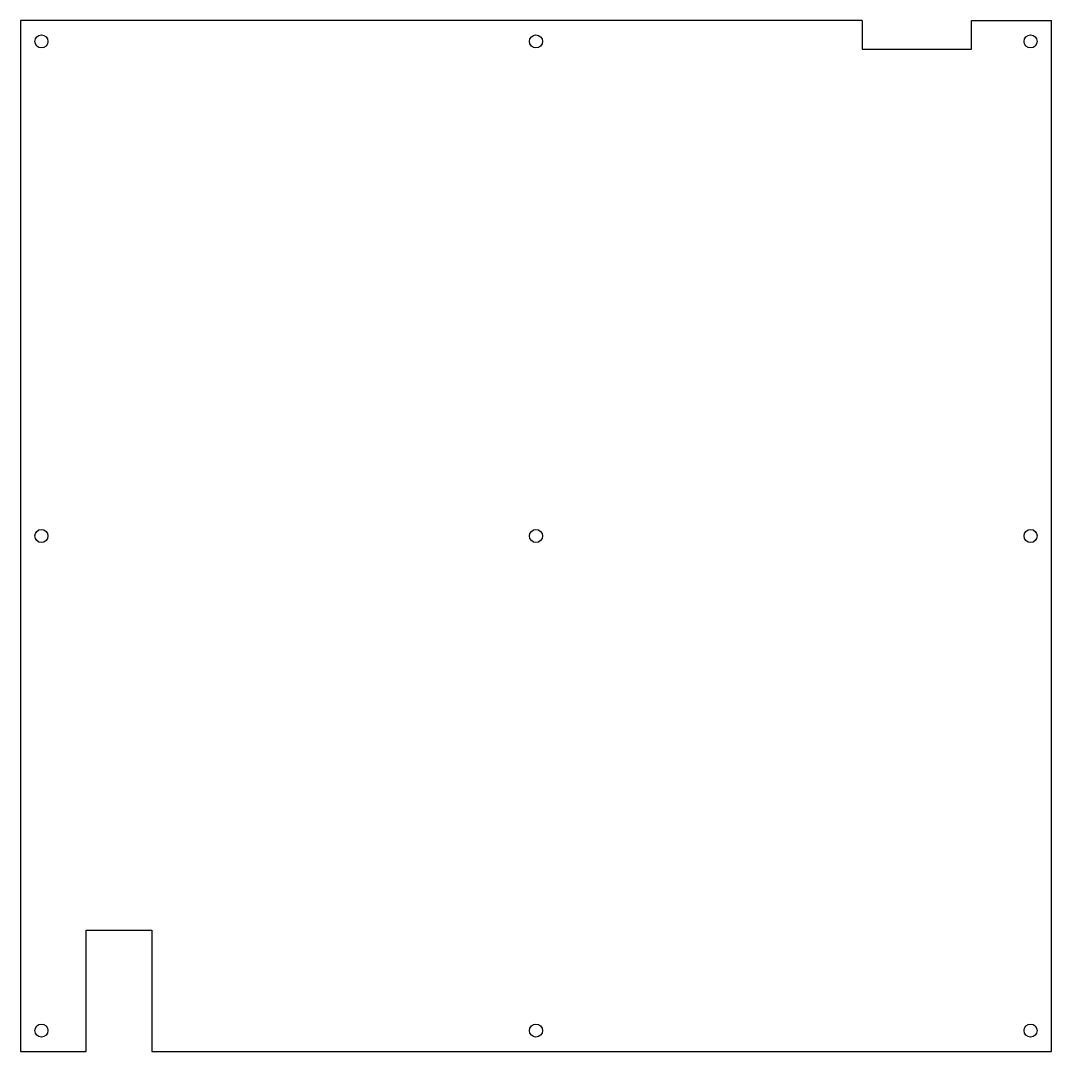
# Model space of a CAD drawing. Header units: inches. Extents: x 0 to 9.43, y -9.43 to 0.
import ezdxf

# ---------------------------------------------------------------- set-up
doc = ezdxf.new("R2010")
doc.units = ezdxf.units.IN
doc.header["$MEASUREMENT"] = 0
doc.layers.add('0 ... edge_cuts', color=7, linetype='Continuous', lineweight=25)
doc.layers.add('0 ... mounting holes', color=6, linetype='Continuous', lineweight=25)

msp = doc.modelspace()

# ---------------------------------------------------------------- linework, layer by layer
at = {"layer": '0 ... edge_cuts'}
for p, q in [((7.7, 0), (0, 0)), ((0, 0), (0, -9.43)), ((7.7, 0), (7.7, -0.26)), ((8.7, -0.26), (8.7, 0)), ((8.7, 0), (9.43, 0)), ((9.43, -9.43), (9.43, 0)), ((7.7, -0.26), (8.7, -0.26)), ((0.6, -9.43), (0.6, -8.32)), ((0.6, -8.32), (1.2, -8.32)), ((1.2, -8.32), (1.2, -9.43)), ((0, -9.43), (0.6, -9.43)), ((1.2, -9.43), (9.43, -9.43))]:
    msp.add_line(p, q, dxfattribs=at)
at = {"layer": '0 ... mounting holes'}
for centre in [(0.19, -0.19), (4.715, -0.19), (9.24, -0.19), (0.19, -4.715), (4.715, -4.715), (9.24, -4.715), (0.19, -9.24), (4.715, -9.24), (9.24, -9.24)]:
    msp.add_circle(centre, 0.06, dxfattribs=at)

doc.saveas('drawing.dxf')
